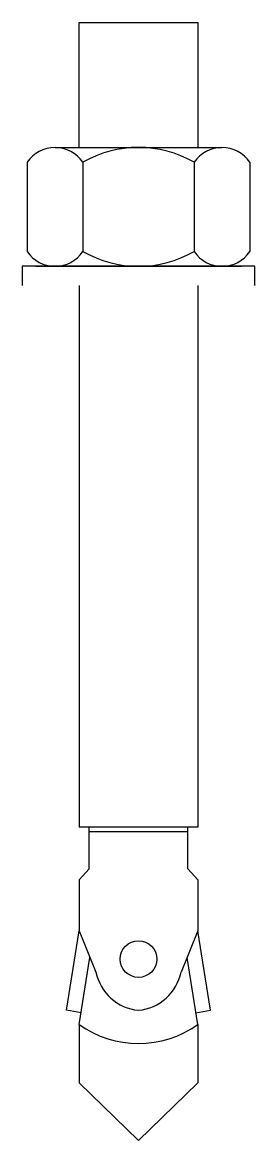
# Model space of a CAD drawing. Header units: inches. Extents: x -0.73 to 0.73, y -5.4 to 1.66.
import ezdxf

# ---------------------------------------------------------------- set-up
doc = ezdxf.new("R2010")
doc.units = ezdxf.units.IN
doc.header["$MEASUREMENT"] = 0
doc.layers.get('0').update_dxf_attribs({"linetype": 'CONTINUOUS'})

msp = doc.modelspace()

# ---------------------------------------------------------------- linework, layer by layer
for p, q in [((-0.375, 0.871), (-0.375, 1.66)), ((0.375, 1.66), (0.375, 0.871)), ((-0.5277, 0.871), (0.5277, 0.871)), ((0.7345, 0.121), (-0.7345, 0.121)), ((-0.7345, 0.121), (-0.7345, 0)), ((-0.6495, 0.121), (0.6495, 0.121)), ((-0.4871, 0.121), (0.5683, 0.121)), ((0.7345, 0), (0.7345, 0.121)), ((-0.375, 0), (-0.375, -3.418)), ((0.375, 0), (0.375, -3.418)), ((0.375, -3.418), (-0.375, -3.418)), ((-0.3121, -3.6807), (-0.3121, -3.418)), ((0.3121, -3.448), (-0.3121, -3.448)), ((0.3121, -3.6807), (0.3121, -3.418)), ((-0.375, -3.751), (-0.3121, -3.6807)), ((0.375, -3.751), (0.3121, -3.6807)), ((-0.375, -3.751), (-0.375, -4.0721)), ((0.375, -3.751), (0.375, -4.0721)), ((-0.4556, -4.5734), (-0.375, -4.0721)), ((-0.375, -4.0721), (-0.2691, -4.3327)), ((0.375, -4.0721), (0.2691, -4.3327)), ((0.4556, -4.5734), (0.375, -4.0721)), ((-0.375, -4.6629), (-0.307, -4.2395)), ((0.375, -4.6629), (0.307, -4.2395)), ((-0.363, -4.5882), (-0.4556, -4.5734)), ((0.363, -4.5882), (0.4556, -4.5734)), ((-0.375, -4.6629), (-0.375, -5.0314)), ((0.375, -4.6629), (0.375, -5.0314)), ((0, -5.3956), (-0.375, -5.0314)), ((0, -5.3956), (0.375, -5.0314))]:
    msp.add_line(p, q)
at = {"lineweight": -2}
for p, q in [((-0.375, 1.66), (0.375, 1.66)), ((-0.7036, 0.7773), (-0.7036, 0.2148)), ((-0.3518, 0.7773), (-0.3518, 0.2148)), ((0.3518, 0.7773), (0.3518, 0.2148)), ((0.7036, 0.7773), (0.7036, 0.2148))]:
    msp.add_line(p, q, dxfattribs=at)
msp.add_circle((0, -4.25), 0.1158)
for centre, radius, start, end in [((-0.5277, 0.6591), 0.2119, 33.89006, 146.10994), ((0, 0.164), 0.707, 60.15817, 119.84183), ((0.5277, 0.6591), 0.2119, 33.89006, 146.10994), ((-0.5277, 0.3329), 0.2119, 213.89006, 326.10994), ((0, 0.828), 0.707, 240.15817, 299.84183), ((0.5277, 0.3329), 0.2119, 213.89006, 326.10994)]:
    msp.add_arc(centre, radius, start, end, dxfattribs=at)
for centre, radius, start, end in [((0.0293, -4.2698), 0.3049, 191.90415, 264.47984), ((-0.0293, -4.2698), 0.3049, 275.52016, 348.09585), ((0, -4.135), 0.6475, 234.6113, 305.3887)]:
    msp.add_arc(centre, radius, start, end)

doc.saveas('drawing.dxf')
